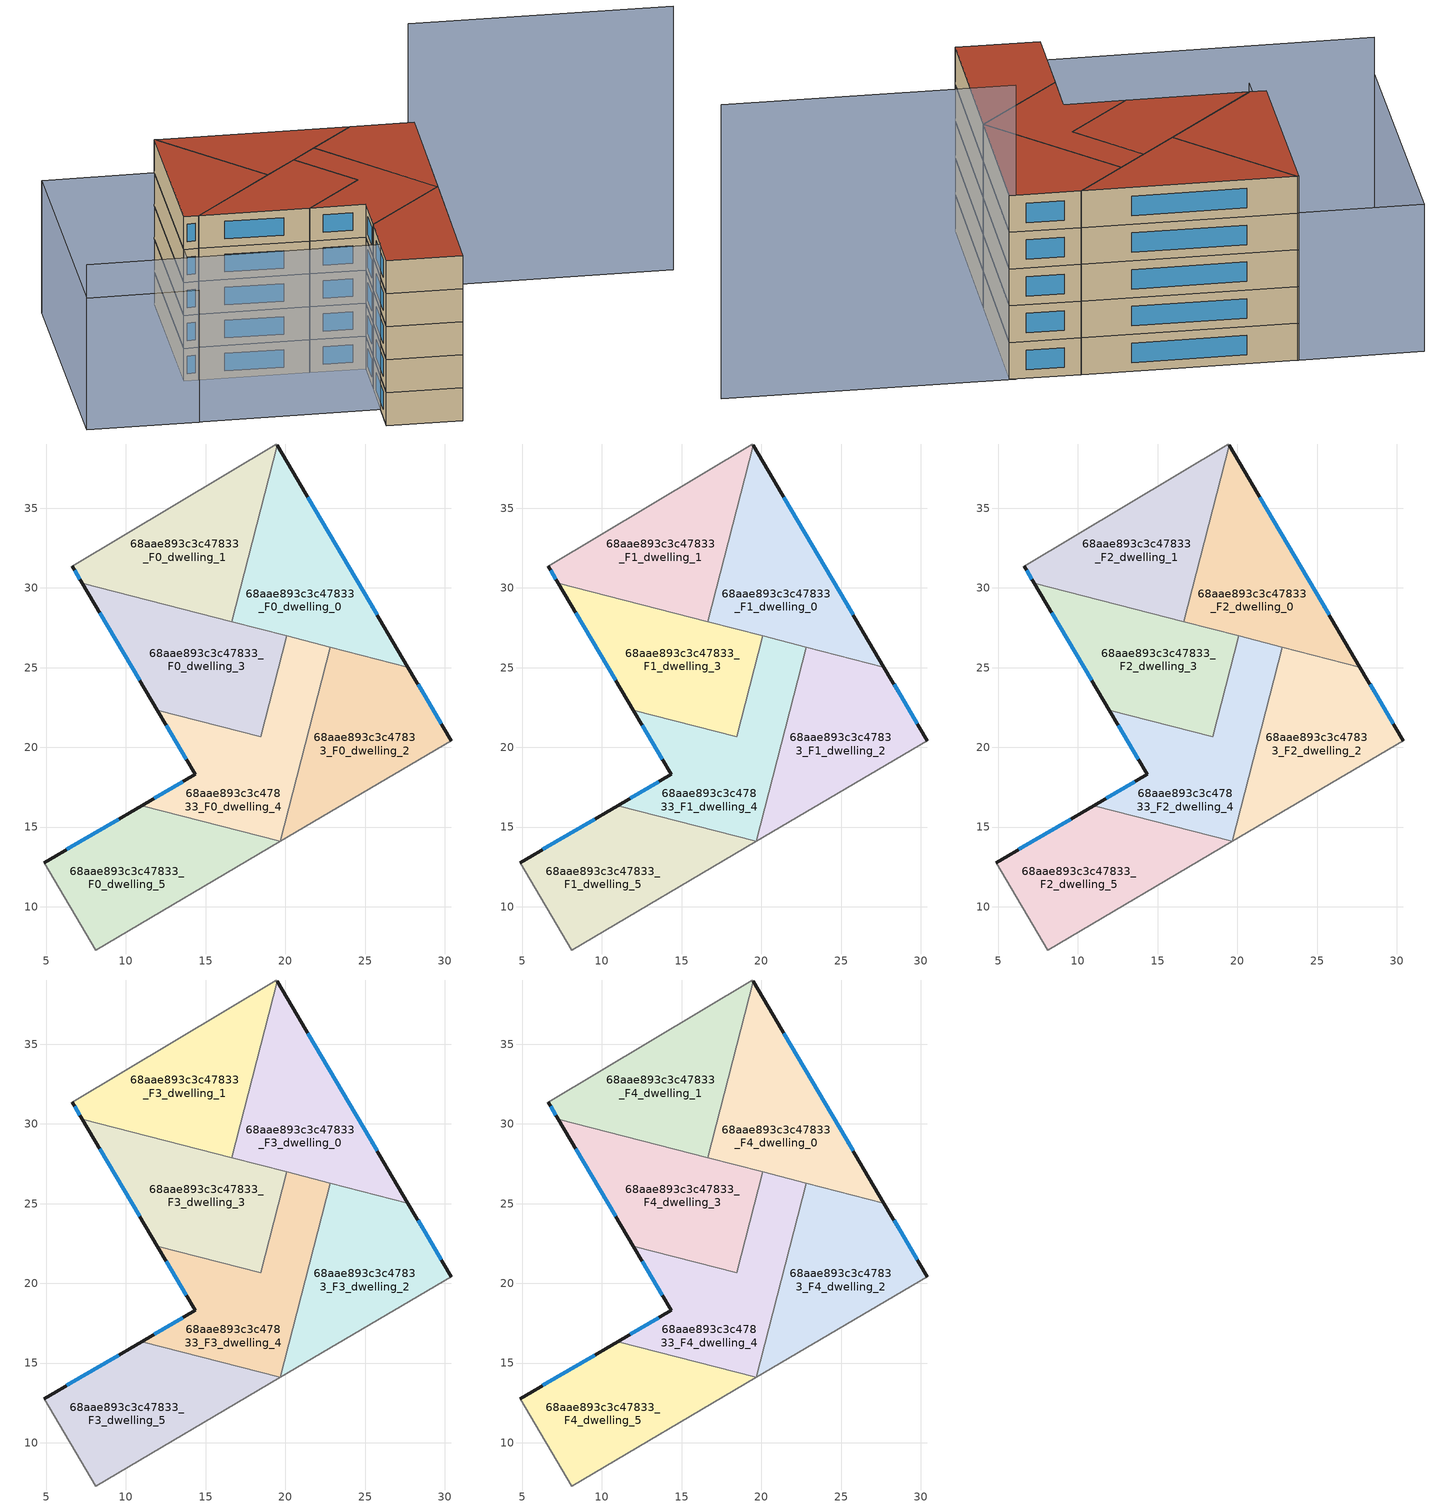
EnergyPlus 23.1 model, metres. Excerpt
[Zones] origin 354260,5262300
68aae893c3c47833_F0_dwelling_0
 floor ground (EU_floor_Construction): 19.47,38.95 27.68,25.04 16.63,27.89 z0
 wall outside (EU_wall_Construction): 27.68,25.04 19.47,38.95 z0:3
 wall to 68aae893c3c47833_F0_dwelling_1 (EU_wall_Construction): 19.47,38.95 16.63,27.89 z0:3
 wall to 68aae893c3c47833_F0_dwelling_2 (EU_wall_Construction): 22.82,26.29 27.68,25.04 z0:3
 wall to 68aae893c3c47833_F0_dwelling_4 (EU_wall_Construction): 20.09,27 22.81,26.29 z0:3
 wall to 68aae893c3c47833_F0_dwelling_3 (EU_wall_Construction): 16.63,27.89 20.09,27 z0:3
 window (EU_Window_Construction): 25.76,28.31 21.4,35.68 z0.7:2.3
68aae893c3c47833_F0_dwelling_1
 floor ground (EU_floor_Construction): 19.43,39.03 19.47,38.95 16.63,27.89 7.26,30.3 6.63,31.38 z0
 wall outside (EU_wall_Construction): 6.63,31.38 7.26,30.3 z0:3
 wall adiabatic (EU_wall_Construction): 19.47,38.95 19.43,39.03 6.63,31.38 z0:3
 wall to 68aae893c3c47833_F0_dwelling_3 (EU_wall_Construction): 7.26,30.3 16.63,27.89 z0:3
 window (EU_Window_Construction): 6.78,31.12 7.11,30.55 z0.7:2.3
68aae893c3c47833_F0_dwelling_2
 floor ground (EU_floor_Construction): 27.68,25.04 30.42,20.41 19.69,14.1 19.67,14.11 22.82,26.29 z0
 wall outside (EU_wall_Construction): 30.42,20.41 27.68,25.04 z0:3
 wall adiabatic (EU_wall_Construction): 19.69,14.1 30.42,20.41 z0:3
 wall to 68aae893c3c47833_F0_dwelling_4 (EU_wall_Construction): 22.82,26.29 19.67,14.11 z0:3
 wall to 68aae893c3c47833_F0_dwelling_5 (EU_wall_Construction): 19.68,14.11 19.69,14.1 z0:3
 window (EU_Window_Construction): 29.78,21.5 28.33,23.95 z0.7:2.3
68aae893c3c47833_F0_dwelling_3
 floor ground (EU_floor_Construction): 20.09,27 18.45,20.66 11.97,22.33 7.26,30.3 z0
 wall outside (EU_wall_Construction): 7.26,30.3 11.97,22.33 z0:3
 wall to 68aae893c3c47833_F0_dwelling_4 (EU_wall_Construction): 11.97,22.33 18.45,20.66 20.09,27 z0:3
 window (EU_Window_Construction): 8.37,28.43 10.87,24.2 z0.7:2.3
68aae893c3c47833_F0_dwelling_4
 floor ground (EU_floor_Construction): 22.82,26.29 19.67,14.11 10.99,16.35 14.34,18.32 11.97,22.33 18.45,20.66 20.09,27 z0
 wall outside (EU_wall_Construction): 11.97,22.33 14.34,18.32 10.99,16.35 z0:3
 wall to 68aae893c3c47833_F0_dwelling_5 (EU_wall_Construction): 10.99,16.35 19.67,14.11 z0:3
 window (EU_Window_Construction): 13.56,17.85 11.78,16.81 / 12.53,21.39 13.79,19.26 z0.7:2.3
68aae893c3c47833_F0_dwelling_5
 floor ground (EU_floor_Construction): 19.69,14.1 8.09,7.29 4.86,12.75 10.99,16.35 z0
 wall outside (EU_wall_Construction): 10.99,16.35 4.86,12.75 z0:3
 wall adiabatic (EU_wall_Construction): 4.86,12.75 8.09,7.29 19.69,14.1 z0:3
 window (EU_Window_Construction): 9.55,15.5 6.3,13.59 z0.7:2.3
68aae893c3c47833_F1_dwelling_0
 floor to 68aae893c3c47833_F0_dwelling_0 (EU_floor_Construction): 19.47,38.95 27.68,25.04 16.63,27.89 z3
 wall outside (EU_wall_Construction): 27.68,25.04 19.47,38.95 z3:6
 wall to 68aae893c3c47833_F1_dwelling_1 (EU_wall_Construction): 19.47,38.95 16.63,27.89 z3:6
 wall to 68aae893c3c47833_F1_dwelling_2 (EU_wall_Construction): 22.82,26.29 27.68,25.04 z3:6
 wall to 68aae893c3c47833_F1_dwelling_4 (EU_wall_Construction): 20.09,27 22.81,26.29 z3:6
 wall to 68aae893c3c47833_F1_dwelling_3 (EU_wall_Construction): 16.63,27.89 20.09,27 z3:6
 window (EU_Window_Construction): 25.76,28.31 21.4,35.68 z3.7:5.3
68aae893c3c47833_F1_dwelling_1
 floor to 68aae893c3c47833_F0_dwelling_1 (EU_floor_Construction): 19.43,39.03 19.47,38.95 16.63,27.89 7.26,30.3 6.63,31.38 z3
 wall outside (EU_wall_Construction): 6.63,31.38 7.26,30.3 z3:6
 wall adiabatic (EU_wall_Construction): 19.47,38.95 19.43,39.03 6.63,31.38 z3:6
 wall to 68aae893c3c47833_F1_dwelling_3 (EU_wall_Construction): 7.26,30.3 16.63,27.89 z3:6
 window (EU_Window_Construction): 6.78,31.12 7.11,30.55 z3.7:5.3
68aae893c3c47833_F1_dwelling_2
 floor to 68aae893c3c47833_F0_dwelling_2 (EU_floor_Construction): 27.68,25.04 30.42,20.41 19.69,14.1 19.67,14.11 22.82,26.29 z3
 wall outside (EU_wall_Construction): 30.42,20.41 27.68,25.04 z3:6
 wall adiabatic (EU_wall_Construction): 19.69,14.1 30.42,20.41 z3:6
 wall to 68aae893c3c47833_F1_dwelling_4 (EU_wall_Construction): 22.82,26.29 19.67,14.11 z3:6
 wall to 68aae893c3c47833_F1_dwelling_5 (EU_wall_Construction): 19.68,14.11 19.69,14.1 z3:6
 window (EU_Window_Construction): 29.78,21.5 28.33,23.95 z3.7:5.3
68aae893c3c47833_F1_dwelling_3
 floor to 68aae893c3c47833_F0_dwelling_3 (EU_floor_Construction): 20.09,27 18.45,20.66 11.97,22.33 7.26,30.3 z3
 wall outside (EU_wall_Construction): 7.26,30.3 11.97,22.33 z3:6
 wall to 68aae893c3c47833_F1_dwelling_4 (EU_wall_Construction): 11.97,22.33 18.45,20.66 20.09,27 z3:6
 window (EU_Window_Construction): 8.37,28.43 10.87,24.2 z3.7:5.3
68aae893c3c47833_F1_dwelling_4
 floor to 68aae893c3c47833_F0_dwelling_4 (EU_floor_Construction): 22.82,26.29 19.67,14.11 10.99,16.35 14.34,18.32 11.97,22.33 18.45,20.66 20.09,27 z3
 wall outside (EU_wall_Construction): 11.97,22.33 14.34,18.32 10.99,16.35 z3:6
 wall to 68aae893c3c47833_F1_dwelling_5 (EU_wall_Construction): 10.99,16.35 19.67,14.11 z3:6
 window (EU_Window_Construction): 13.56,17.85 11.78,16.81 / 12.53,21.39 13.79,19.26 z3.7:5.3
68aae893c3c47833_F1_dwelling_5
 floor to 68aae893c3c47833_F0_dwelling_5 (EU_floor_Construction): 19.69,14.1 8.09,7.29 4.86,12.75 10.99,16.35 z3
 wall outside (EU_wall_Construction): 10.99,16.35 4.86,12.75 z3:6
 wall adiabatic (EU_wall_Construction): 4.86,12.75 8.09,7.29 19.69,14.1 z3:6
 window (EU_Window_Construction): 9.55,15.5 6.3,13.59 z3.7:5.3
68aae893c3c47833_F2_dwelling_0
 floor to 68aae893c3c47833_F1_dwelling_0 (EU_floor_Construction): 19.47,38.95 27.68,25.04 16.63,27.89 z6
 wall outside (EU_wall_Construction): 27.68,25.04 19.47,38.95 z6:9
 wall to 68aae893c3c47833_F2_dwelling_1 (EU_wall_Construction): 19.47,38.95 16.63,27.89 z6:9
 wall to 68aae893c3c47833_F2_dwelling_2 (EU_wall_Construction): 22.82,26.29 27.68,25.04 z6:9
 wall to 68aae893c3c47833_F2_dwelling_4 (EU_wall_Construction): 20.09,27 22.81,26.29 z6:9
 wall to 68aae893c3c47833_F2_dwelling_3 (EU_wall_Construction): 16.63,27.89 20.09,27 z6:9
 window (EU_Window_Construction): 25.76,28.31 21.4,35.68 z6.7:8.3
68aae893c3c47833_F2_dwelling_1
 floor to 68aae893c3c47833_F1_dwelling_1 (EU_floor_Construction): 19.43,39.03 19.47,38.95 16.63,27.89 7.26,30.3 6.63,31.38 z6
 wall outside (EU_wall_Construction): 6.63,31.38 7.26,30.3 z6:9
 wall adiabatic (EU_wall_Construction): 19.47,38.95 19.43,39.03 6.63,31.38 z6:9
 wall to 68aae893c3c47833_F2_dwelling_3 (EU_wall_Construction): 7.26,30.3 16.63,27.89 z6:9
 window (EU_Window_Construction): 6.78,31.12 7.11,30.55 z6.7:8.3
68aae893c3c47833_F2_dwelling_2
 floor to 68aae893c3c47833_F1_dwelling_2 (EU_floor_Construction): 27.68,25.04 30.42,20.41 19.69,14.1 19.67,14.11 22.82,26.29 z6
 wall outside (EU_wall_Construction): 30.42,20.41 27.68,25.04 z6:9
 wall adiabatic (EU_wall_Construction): 19.69,14.1 30.42,20.41 z6:9
 wall to 68aae893c3c47833_F2_dwelling_4 (EU_wall_Construction): 22.82,26.29 19.67,14.11 z6:9
 wall to 68aae893c3c47833_F2_dwelling_5 (EU_wall_Construction): 19.68,14.11 19.69,14.1 z6:9
 window (EU_Window_Construction): 29.78,21.5 28.33,23.95 z6.7:8.3
68aae893c3c47833_F2_dwelling_3
 floor to 68aae893c3c47833_F1_dwelling_3 (EU_floor_Construction): 20.09,27 18.45,20.66 11.97,22.33 7.26,30.3 z6
 wall outside (EU_wall_Construction): 7.26,30.3 11.97,22.33 z6:9
 wall to 68aae893c3c47833_F2_dwelling_4 (EU_wall_Construction): 11.97,22.33 18.45,20.66 20.09,27 z6:9
 window (EU_Window_Construction): 8.37,28.43 10.87,24.2 z6.7:8.3
68aae893c3c47833_F2_dwelling_4
 floor to 68aae893c3c47833_F1_dwelling_4 (EU_floor_Construction): 22.82,26.29 19.67,14.11 10.99,16.35 14.34,18.32 11.97,22.33 18.45,20.66 20.09,27 z6
 wall outside (EU_wall_Construction): 11.97,22.33 14.34,18.32 10.99,16.35 z6:9
 wall to 68aae893c3c47833_F2_dwelling_5 (EU_wall_Construction): 10.99,16.35 19.67,14.11 z6:9
 window (EU_Window_Construction): 13.56,17.85 11.78,16.81 / 12.53,21.39 13.79,19.26 z6.7:8.3
68aae893c3c47833_F2_dwelling_5
 floor to 68aae893c3c47833_F1_dwelling_5 (EU_floor_Construction): 19.69,14.1 8.09,7.29 4.86,12.75 10.99,16.35 z6
 wall outside (EU_wall_Construction): 10.99,16.35 4.86,12.75 z6:9
 wall adiabatic (EU_wall_Construction): 4.86,12.75 8.09,7.29 19.69,14.1 z6:9
 window (EU_Window_Construction): 9.55,15.5 6.3,13.59 z6.7:8.3
68aae893c3c47833_F3_dwelling_0
 floor to 68aae893c3c47833_F2_dwelling_0 (EU_floor_Construction): 19.47,38.95 27.68,25.04 16.63,27.89 z9
 wall outside (EU_wall_Construction): 27.68,25.04 19.47,38.95 z9:12
 wall to 68aae893c3c47833_F3_dwelling_1 (EU_wall_Construction): 19.47,38.95 16.63,27.89 z9:12
 wall to 68aae893c3c47833_F3_dwelling_2 (EU_wall_Construction): 22.82,26.29 27.68,25.04 z9:12
 wall to 68aae893c3c47833_F3_dwelling_4 (EU_wall_Construction): 20.09,27 22.81,26.29 z9:12
 wall to 68aae893c3c47833_F3_dwelling_3 (EU_wall_Construction): 16.63,27.89 20.09,27 z9:12
 window (EU_Window_Construction): 25.76,28.31 21.4,35.68 z9.7:11.3
68aae893c3c47833_F3_dwelling_1
 floor to 68aae893c3c47833_F2_dwelling_1 (EU_floor_Construction): 19.43,39.03 19.47,38.95 16.63,27.89 7.26,30.3 6.63,31.38 z9
 wall outside (EU_wall_Construction): 6.63,31.38 7.26,30.3 z9:12
 wall adiabatic (EU_wall_Construction): 19.47,38.95 19.43,39.03 6.63,31.38 z9:12
 wall to 68aae893c3c47833_F3_dwelling_3 (EU_wall_Construction): 7.26,30.3 16.63,27.89 z9:12
 window (EU_Window_Construction): 6.78,31.12 7.11,30.55 z9.7:11.3
68aae893c3c47833_F3_dwelling_2
 floor to 68aae893c3c47833_F2_dwelling_2 (EU_floor_Construction): 27.68,25.04 30.42,20.41 19.69,14.1 19.67,14.11 22.82,26.29 z9
 wall outside (EU_wall_Construction): 30.42,20.41 27.68,25.04 z9:12
 wall adiabatic (EU_wall_Construction): 19.69,14.1 30.42,20.41 z9:12
 wall to 68aae893c3c47833_F3_dwelling_4 (EU_wall_Construction): 22.82,26.29 19.67,14.11 z9:12
 wall to 68aae893c3c47833_F3_dwelling_5 (EU_wall_Construction): 19.68,14.11 19.69,14.1 z9:12
 window (EU_Window_Construction): 29.78,21.5 28.33,23.95 z9.7:11.3
68aae893c3c47833_F3_dwelling_3
 floor to 68aae893c3c47833_F2_dwelling_3 (EU_floor_Construction): 20.09,27 18.45,20.66 11.97,22.33 7.26,30.3 z9
 wall outside (EU_wall_Construction): 7.26,30.3 11.97,22.33 z9:12
 wall to 68aae893c3c47833_F3_dwelling_4 (EU_wall_Construction): 11.97,22.33 18.45,20.66 20.09,27 z9:12
 window (EU_Window_Construction): 8.37,28.43 10.87,24.2 z9.7:11.3
68aae893c3c47833_F3_dwelling_4
 floor to 68aae893c3c47833_F2_dwelling_4 (EU_floor_Construction): 22.82,26.29 19.67,14.11 10.99,16.35 14.34,18.32 11.97,22.33 18.45,20.66 20.09,27 z9
 wall outside (EU_wall_Construction): 11.97,22.33 14.34,18.32 10.99,16.35 z9:12
 wall to 68aae893c3c47833_F3_dwelling_5 (EU_wall_Construction): 10.99,16.35 19.67,14.11 z9:12
 window (EU_Window_Construction): 13.56,17.85 11.78,16.81 / 12.53,21.39 13.79,19.26 z9.7:11.3
68aae893c3c47833_F3_dwelling_5
 floor to 68aae893c3c47833_F2_dwelling_5 (EU_floor_Construction): 19.69,14.1 8.09,7.29 4.86,12.75 10.99,16.35 z9
 wall outside (EU_wall_Construction): 10.99,16.35 4.86,12.75 z9:12
 wall adiabatic (EU_wall_Construction): 4.86,12.75 8.09,7.29 19.69,14.1 z9:12
 window (EU_Window_Construction): 9.55,15.5 6.3,13.59 z9.7:11.3
68aae893c3c47833_F4_dwelling_0
 floor to 68aae893c3c47833_F3_dwelling_0 (EU_floor_Construction): 19.47,38.95 27.68,25.04 16.63,27.89 z12
 wall outside (EU_wall_Construction): 27.68,25.04 19.47,38.95 z12:15
 wall to 68aae893c3c47833_F4_dwelling_1 (EU_wall_Construction): 19.47,38.95 16.63,27.89 z12:15
 wall to 68aae893c3c47833_F4_dwelling_2 (EU_wall_Construction): 22.82,26.29 27.68,25.04 z12:15
 wall to 68aae893c3c47833_F4_dwelling_4 (EU_wall_Construction): 20.09,27 22.81,26.29 z12:15
 wall to 68aae893c3c47833_F4_dwelling_3 (EU_wall_Construction): 16.63,27.89 20.09,27 z12:15
 window (EU_Window_Construction): 25.76,28.31 21.4,35.68 z12.7:14.3
 roof outside (EU_roof_Construction): 27.68,25.04 19.47,38.95 16.63,27.89 z15
68aae893c3c47833_F4_dwelling_1
 floor to 68aae893c3c47833_F3_dwelling_1 (EU_floor_Construction): 19.43,39.03 19.47,38.95 16.63,27.89 7.26,30.3 6.63,31.38 z12
 wall outside (EU_wall_Construction): 6.63,31.38 7.26,30.3 z12:15
 wall adiabatic (EU_wall_Construction): 19.47,38.95 19.43,39.03 6.63,31.38 z12:15
 wall to 68aae893c3c47833_F4_dwelling_3 (EU_wall_Construction): 7.26,30.3 16.63,27.89 z12:15
 window (EU_Window_Construction): 6.78,31.12 7.11,30.55 z12.7:14.3
 roof outside (EU_roof_Construction): 16.63,27.89 19.47,38.95 19.43,39.03 6.63,31.38 7.26,30.3 z15
68aae893c3c47833_F4_dwelling_2
 floor to 68aae893c3c47833_F3_dwelling_2 (EU_floor_Construction): 27.68,25.04 30.42,20.41 19.69,14.1 19.67,14.11 22.82,26.29 z12
 wall outside (EU_wall_Construction): 30.42,20.41 27.68,25.04 z12:15
 wall adiabatic (EU_wall_Construction): 19.69,14.1 30.42,20.41 z12:15
 wall to 68aae893c3c47833_F4_dwelling_4 (EU_wall_Construction): 22.82,26.29 19.67,14.11 z12:15
 wall to 68aae893c3c47833_F4_dwelling_5 (EU_wall_Construction): 19.68,14.11 19.69,14.1 z12:15
 window (EU_Window_Construction): 29.78,21.5 28.33,23.95 z12.7:14.3
 roof outside (EU_roof_Construction): 30.42,20.41 27.68,25.04 22.82,26.29 19.67,14.11 19.69,14.1 z15
68aae893c3c47833_F4_dwelling_3
 floor to 68aae893c3c47833_F3_dwelling_3 (EU_floor_Construction): 20.09,27 18.45,20.66 11.97,22.33 7.26,30.3 z12
 wall outside (EU_wall_Construction): 7.26,30.3 11.97,22.33 z12:15
 wall to 68aae893c3c47833_F4_dwelling_4 (EU_wall_Construction): 11.97,22.33 18.45,20.66 20.09,27 z12:15
 window (EU_Window_Construction): 8.37,28.43 10.87,24.2 z12.7:14.3
 roof outside (EU_roof_Construction): 18.45,20.66 20.09,27 7.26,30.3 11.97,22.33 z15
68aae893c3c47833_F4_dwelling_4
 floor to 68aae893c3c47833_F3_dwelling_4 (EU_floor_Construction): 22.82,26.29 19.67,14.11 10.99,16.35 14.34,18.32 11.97,22.33 18.45,20.66 20.09,27 z12
 wall outside (EU_wall_Construction): 11.97,22.33 14.34,18.32 10.99,16.35 z12:15
 wall to 68aae893c3c47833_F4_dwelling_5 (EU_wall_Construction): 10.99,16.35 19.67,14.11 z12:15
 window (EU_Window_Construction): 13.56,17.85 11.78,16.81 / 12.53,21.39 13.79,19.26 z12.7:14.3
 roof outside (EU_roof_Construction): 19.67,14.11 22.82,26.29 20.09,27 18.45,20.66 11.97,22.33 14.34,18.32 10.99,16.35 z15
68aae893c3c47833_F4_dwelling_5
 floor to 68aae893c3c47833_F3_dwelling_5 (EU_floor_Construction): 19.69,14.1 8.09,7.29 4.86,12.75 10.99,16.35 z12
 wall outside (EU_wall_Construction): 10.99,16.35 4.86,12.75 z12:15
 wall adiabatic (EU_wall_Construction): 4.86,12.75 8.09,7.29 19.69,14.1 z12:15
 window (EU_Window_Construction): 9.55,15.5 6.3,13.59 z12.7:14.3
 roof outside (EU_roof_Construction): 19.69,14.1 10.99,16.35 4.86,12.75 8.09,7.29 z15
shading: 30.22,20.86 41.37,1.89 z0:24; -4.93,35.37 10.83,8.92 z0:15; -4.97,35.34 14.62,47.06 / 14.62,47.06 19.43,39.03 / 19.43,39.03 -0.16,27.31 / -0.16,27.31 -4.97,35.34 z0:12
[Building]
EU S2 Campaign: North Axis=0; Terrain=City; Solar Distribution=FullExterior
[Site:Location]
Budapest.Ferenc.Liszt.Intl.AP: Latitude=47.437; Longitude=19.256; Time Zone=1; Elevation=185
[SizingPeriod:WeatherFileDays]
AnnualSizingPeriod: Begin Month=1; Begin Day of Month=1; End Month=12; End Day of Month=31; Day of Week for Start Day=Monday; Use Weather File Daylight Saving Period=No; Use Weather File Rain and Snow Indicators=No
[MATERIAL]
EU_InternalMass_Material: Roughness=MediumRough; Thickness=0.1; Conductivity=1; Density=1800; Specific Heat=900; Thermal Absorptance=0.9; Solar Absorptance=0.7; Visible Absorptance=0.7
[MATERIAL:NOMASS] Roughness=MediumRough; Thermal Absorptance=0.9; Solar Absorptance=0.7; Visible Absorptance=0.7
Name | Thermal Resistance
EU_wall_NoMass | 0.832559
EU_roof_NoMass | 1.39638
EU_floor_NoMass | 0.872794
[WINDOWMATERIAL:SIMPLEGLAZINGSYSTEM]
EU_Window_SimpleGlazing: UFactor=2.79869; Solar Heat Gain Coefficient=0.75; Visible Transmittance=0.75
[CONSTRUCTION]
EU_wall_Construction: EU_wall_NoMass
EU_roof_Construction: EU_roof_NoMass
EU_floor_Construction: EU_floor_NoMass
EU_Window_Construction: EU_Window_SimpleGlazing
EU_InternalMass_Construction: EU_InternalMass_Material
[ZONE] Type=1; Multiplier=1; Ceiling Height=autocalculate; Floor Area=autocalculate; Part of Total Floor Area=Yes
Name | Volume
68aae893c3c47833_F0_dwelling_0; 68aae893c3c47833_F1_dwelling_0; 68aae893c3c47833_F2_dwelling_0; 68aae893c3c47833_F3_dwelling_0; 68aae893c3c47833_F4_dwelling_0 | 195.598
68aae893c3c47833_F0_dwelling_1; 68aae893c3c47833_F1_dwelling_1; 68aae893c3c47833_F2_dwelling_1; 68aae893c3c47833_F3_dwelling_1; 68aae893c3c47833_F4_dwelling_1 | 195.627
68aae893c3c47833_F0_dwelling_2; 68aae893c3c47833_F1_dwelling_2; 68aae893c3c47833_F2_dwelling_2; 68aae893c3c47833_F3_dwelling_2; 68aae893c3c47833_F4_dwelling_2 | 195.612
68aae893c3c47833_F0_dwelling_3; 68aae893c3c47833_F1_dwelling_3; 68aae893c3c47833_F2_dwelling_3; 68aae893c3c47833_F3_dwelling_3; 68aae893c3c47833_F4_dwelling_3 | 195.633
68aae893c3c47833_F0_dwelling_4; 68aae893c3c47833_F1_dwelling_4; 68aae893c3c47833_F2_dwelling_4; 68aae893c3c47833_F3_dwelling_4; 68aae893c3c47833_F4_dwelling_4 | 195.62
68aae893c3c47833_F0_dwelling_5; 68aae893c3c47833_F1_dwelling_5; 68aae893c3c47833_F2_dwelling_5; 68aae893c3c47833_F3_dwelling_5; 68aae893c3c47833_F4_dwelling_5 | 195.628
[INTERNALMASS] Construction=EU_InternalMass_Construction
Name | Zone or ZoneList | Surface Area
68aae893c3c47833_F0_dwelling_0_EU_InternalMass | 68aae893c3c47833_F0_dwelling_0 | 65.2022
68aae893c3c47833_F0_dwelling_1_EU_InternalMass | 68aae893c3c47833_F0_dwelling_1 | 65.2083
68aae893c3c47833_F0_dwelling_2_EU_InternalMass | 68aae893c3c47833_F0_dwelling_2 | 65.2041
68aae893c3c47833_F0_dwelling_3_EU_InternalMass | 68aae893c3c47833_F0_dwelling_3 | 65.2129
68aae893c3c47833_F0_dwelling_4_EU_InternalMass | 68aae893c3c47833_F0_dwelling_4 | 65.2066
68aae893c3c47833_F0_dwelling_5_EU_InternalMass | 68aae893c3c47833_F0_dwelling_5 | 65.2094
68aae893c3c47833_F1_dwelling_0_EU_InternalMass | 68aae893c3c47833_F1_dwelling_0 | 65.2022
68aae893c3c47833_F1_dwelling_1_EU_InternalMass | 68aae893c3c47833_F1_dwelling_1 | 65.2083
68aae893c3c47833_F1_dwelling_2_EU_InternalMass | 68aae893c3c47833_F1_dwelling_2 | 65.2041
68aae893c3c47833_F1_dwelling_3_EU_InternalMass | 68aae893c3c47833_F1_dwelling_3 | 65.2129
68aae893c3c47833_F1_dwelling_4_EU_InternalMass | 68aae893c3c47833_F1_dwelling_4 | 65.2066
68aae893c3c47833_F1_dwelling_5_EU_InternalMass | 68aae893c3c47833_F1_dwelling_5 | 65.2094
68aae893c3c47833_F2_dwelling_0_EU_InternalMass | 68aae893c3c47833_F2_dwelling_0 | 65.2022
68aae893c3c47833_F2_dwelling_1_EU_InternalMass | 68aae893c3c47833_F2_dwelling_1 | 65.2083
68aae893c3c47833_F2_dwelling_2_EU_InternalMass | 68aae893c3c47833_F2_dwelling_2 | 65.2041
68aae893c3c47833_F2_dwelling_3_EU_InternalMass | 68aae893c3c47833_F2_dwelling_3 | 65.2129
68aae893c3c47833_F2_dwelling_4_EU_InternalMass | 68aae893c3c47833_F2_dwelling_4 | 65.2066
68aae893c3c47833_F2_dwelling_5_EU_InternalMass | 68aae893c3c47833_F2_dwelling_5 | 65.2094
68aae893c3c47833_F3_dwelling_0_EU_InternalMass | 68aae893c3c47833_F3_dwelling_0 | 65.2022
68aae893c3c47833_F3_dwelling_1_EU_InternalMass | 68aae893c3c47833_F3_dwelling_1 | 65.2083
68aae893c3c47833_F3_dwelling_2_EU_InternalMass | 68aae893c3c47833_F3_dwelling_2 | 65.2041
68aae893c3c47833_F3_dwelling_3_EU_InternalMass | 68aae893c3c47833_F3_dwelling_3 | 65.2129
68aae893c3c47833_F3_dwelling_4_EU_InternalMass | 68aae893c3c47833_F3_dwelling_4 | 65.2066
68aae893c3c47833_F3_dwelling_5_EU_InternalMass | 68aae893c3c47833_F3_dwelling_5 | 65.2094
68aae893c3c47833_F4_dwelling_0_EU_InternalMass | 68aae893c3c47833_F4_dwelling_0 | 65.2022
68aae893c3c47833_F4_dwelling_1_EU_InternalMass | 68aae893c3c47833_F4_dwelling_1 | 65.2083
68aae893c3c47833_F4_dwelling_2_EU_InternalMass | 68aae893c3c47833_F4_dwelling_2 | 65.2041
68aae893c3c47833_F4_dwelling_3_EU_InternalMass | 68aae893c3c47833_F4_dwelling_3 | 65.2129
68aae893c3c47833_F4_dwelling_4_EU_InternalMass | 68aae893c3c47833_F4_dwelling_4 | 65.2066
68aae893c3c47833_F4_dwelling_5_EU_InternalMass | 68aae893c3c47833_F4_dwelling_5 | 65.2094
[OTHEREQUIPMENT] Fuel Type=Electricity; Design Level Calculation Method=Watts/Area; Power per Zone Floor Area=1; Fraction Latent=0; Fraction Radiant=0; Fraction Lost=0; Carbon Dioxide Generation Rate=0; EndUse Subcategory=EU_Step8_InternalGains
Name | Zone or ZoneList or Space or SpaceList | Schedule
EU_Step8_InternalGain_68aae893c3c47833_F0_dwelling_0_f000 | 68aae893c3c47833_F0_dwelling_0 | EU_Step8_GainSchedule_68aae893c3c47833_F0_dwelling_0_f000
EU_Step8_InternalGain_68aae893c3c47833_F0_dwelling_1_f000 | 68aae893c3c47833_F0_dwelling_1 | EU_Step8_GainSchedule_68aae893c3c47833_F0_dwelling_1_f000
EU_Step8_InternalGain_68aae893c3c47833_F0_dwelling_2_f000 | 68aae893c3c47833_F0_dwelling_2 | EU_Step8_GainSchedule_68aae893c3c47833_F0_dwelling_2_f000
EU_Step8_InternalGain_68aae893c3c47833_F0_dwelling_3_f000 | 68aae893c3c47833_F0_dwelling_3 | EU_Step8_GainSchedule_68aae893c3c47833_F0_dwelling_3_f000
EU_Step8_InternalGain_68aae893c3c47833_F0_dwelling_4_f000 | 68aae893c3c47833_F0_dwelling_4 | EU_Step8_GainSchedule_68aae893c3c47833_F0_dwelling_4_f000
EU_Step8_InternalGain_68aae893c3c47833_F0_dwelling_5_f000 | 68aae893c3c47833_F0_dwelling_5 | EU_Step8_GainSchedule_68aae893c3c47833_F0_dwelling_5_f000
EU_Step8_InternalGain_68aae893c3c47833_F1_dwelling_0_f000 | 68aae893c3c47833_F1_dwelling_0 | EU_Step8_GainSchedule_68aae893c3c47833_F1_dwelling_0_f000
EU_Step8_InternalGain_68aae893c3c47833_F1_dwelling_1_f000 | 68aae893c3c47833_F1_dwelling_1 | EU_Step8_GainSchedule_68aae893c3c47833_F1_dwelling_1_f000
EU_Step8_InternalGain_68aae893c3c47833_F1_dwelling_2_f000 | 68aae893c3c47833_F1_dwelling_2 | EU_Step8_GainSchedule_68aae893c3c47833_F1_dwelling_2_f000
EU_Step8_InternalGain_68aae893c3c47833_F1_dwelling_3_f000 | 68aae893c3c47833_F1_dwelling_3 | EU_Step8_GainSchedule_68aae893c3c47833_F1_dwelling_3_f000
EU_Step8_InternalGain_68aae893c3c47833_F1_dwelling_4_f000 | 68aae893c3c47833_F1_dwelling_4 | EU_Step8_GainSchedule_68aae893c3c47833_F1_dwelling_4_f000
EU_Step8_InternalGain_68aae893c3c47833_F1_dwelling_5_f000 | 68aae893c3c47833_F1_dwelling_5 | EU_Step8_GainSchedule_68aae893c3c47833_F1_dwelling_5_f000
EU_Step8_InternalGain_68aae893c3c47833_F2_dwelling_0_f000 | 68aae893c3c47833_F2_dwelling_0 | EU_Step8_GainSchedule_68aae893c3c47833_F2_dwelling_0_f000
EU_Step8_InternalGain_68aae893c3c47833_F2_dwelling_1_f000 | 68aae893c3c47833_F2_dwelling_1 | EU_Step8_GainSchedule_68aae893c3c47833_F2_dwelling_1_f000
EU_Step8_InternalGain_68aae893c3c47833_F2_dwelling_2_f000 | 68aae893c3c47833_F2_dwelling_2 | EU_Step8_GainSchedule_68aae893c3c47833_F2_dwelling_2_f000
EU_Step8_InternalGain_68aae893c3c47833_F2_dwelling_3_f000 | 68aae893c3c47833_F2_dwelling_3 | EU_Step8_GainSchedule_68aae893c3c47833_F2_dwelling_3_f000
EU_Step8_InternalGain_68aae893c3c47833_F2_dwelling_4_f000 | 68aae893c3c47833_F2_dwelling_4 | EU_Step8_GainSchedule_68aae893c3c47833_F2_dwelling_4_f000
EU_Step8_InternalGain_68aae893c3c47833_F2_dwelling_5_f000 | 68aae893c3c47833_F2_dwelling_5 | EU_Step8_GainSchedule_68aae893c3c47833_F2_dwelling_5_f000
EU_Step8_InternalGain_68aae893c3c47833_F3_dwelling_0_f000 | 68aae893c3c47833_F3_dwelling_0 | EU_Step8_GainSchedule_68aae893c3c47833_F3_dwelling_0_f000
EU_Step8_InternalGain_68aae893c3c47833_F3_dwelling_1_f000 | 68aae893c3c47833_F3_dwelling_1 | EU_Step8_GainSchedule_68aae893c3c47833_F3_dwelling_1_f000
EU_Step8_InternalGain_68aae893c3c47833_F3_dwelling_2_f000 | 68aae893c3c47833_F3_dwelling_2 | EU_Step8_GainSchedule_68aae893c3c47833_F3_dwelling_2_f000
EU_Step8_InternalGain_68aae893c3c47833_F3_dwelling_3_f000 | 68aae893c3c47833_F3_dwelling_3 | EU_Step8_GainSchedule_68aae893c3c47833_F3_dwelling_3_f000
EU_Step8_InternalGain_68aae893c3c47833_F3_dwelling_4_f000 | 68aae893c3c47833_F3_dwelling_4 | EU_Step8_GainSchedule_68aae893c3c47833_F3_dwelling_4_f000
EU_Step8_InternalGain_68aae893c3c47833_F3_dwelling_5_f000 | 68aae893c3c47833_F3_dwelling_5 | EU_Step8_GainSchedule_68aae893c3c47833_F3_dwelling_5_f000
EU_Step8_InternalGain_68aae893c3c47833_F4_dwelling_0_f000 | 68aae893c3c47833_F4_dwelling_0 | EU_Step8_GainSchedule_68aae893c3c47833_F4_dwelling_0_f000
EU_Step8_InternalGain_68aae893c3c47833_F4_dwelling_1_f000 | 68aae893c3c47833_F4_dwelling_1 | EU_Step8_GainSchedule_68aae893c3c47833_F4_dwelling_1_f000
EU_Step8_InternalGain_68aae893c3c47833_F4_dwelling_2_f000 | 68aae893c3c47833_F4_dwelling_2 | EU_Step8_GainSchedule_68aae893c3c47833_F4_dwelling_2_f000
EU_Step8_InternalGain_68aae893c3c47833_F4_dwelling_3_f000 | 68aae893c3c47833_F4_dwelling_3 | EU_Step8_GainSchedule_68aae893c3c47833_F4_dwelling_3_f000
EU_Step8_InternalGain_68aae893c3c47833_F4_dwelling_4_f000 | 68aae893c3c47833_F4_dwelling_4 | EU_Step8_GainSchedule_68aae893c3c47833_F4_dwelling_4_f000
EU_Step8_InternalGain_68aae893c3c47833_F4_dwelling_5_f000 | 68aae893c3c47833_F4_dwelling_5 | EU_Step8_GainSchedule_68aae893c3c47833_F4_dwelling_5_f000
[ZONEVENTILATION:DESIGNFLOWRATE] Schedule=EU_AlwaysOn; Design Flow Rate Calculation Method=AirChanges/Hour; Air Changes per Hour=0.475469; Ventilation Type=Natural; Fan Pressure Rise=0; Fan Total Efficiency=1; Constant Term Coefficient=1; Temperature Term Coefficient=0; Velocity Term Coefficient=0; Velocity Squared Term Coefficient=0; Minimum Indoor Temperature=-100; Maximum Indoor Temperature=100; Delta Temperature=-100; Minimum Outdoor Temperature=-100; Maximum Outdoor Temperature=100; Maximum Wind Speed=40
Name | Zone or ZoneList or Space or SpaceList
EU_ConstantAir_68aae893c3c47833_F0_dwelling_0 | 68aae893c3c47833_F0_dwelling_0
EU_ConstantAir_68aae893c3c47833_F0_dwelling_1 | 68aae893c3c47833_F0_dwelling_1
EU_ConstantAir_68aae893c3c47833_F0_dwelling_2 | 68aae893c3c47833_F0_dwelling_2
EU_ConstantAir_68aae893c3c47833_F0_dwelling_3 | 68aae893c3c47833_F0_dwelling_3
EU_ConstantAir_68aae893c3c47833_F0_dwelling_4 | 68aae893c3c47833_F0_dwelling_4
EU_ConstantAir_68aae893c3c47833_F0_dwelling_5 | 68aae893c3c47833_F0_dwelling_5
EU_ConstantAir_68aae893c3c47833_F1_dwelling_0 | 68aae893c3c47833_F1_dwelling_0
EU_ConstantAir_68aae893c3c47833_F1_dwelling_1 | 68aae893c3c47833_F1_dwelling_1
EU_ConstantAir_68aae893c3c47833_F1_dwelling_2 | 68aae893c3c47833_F1_dwelling_2
EU_ConstantAir_68aae893c3c47833_F1_dwelling_3 | 68aae893c3c47833_F1_dwelling_3
EU_ConstantAir_68aae893c3c47833_F1_dwelling_4 | 68aae893c3c47833_F1_dwelling_4
EU_ConstantAir_68aae893c3c47833_F1_dwelling_5 | 68aae893c3c47833_F1_dwelling_5
EU_ConstantAir_68aae893c3c47833_F2_dwelling_0 | 68aae893c3c47833_F2_dwelling_0
EU_ConstantAir_68aae893c3c47833_F2_dwelling_1 | 68aae893c3c47833_F2_dwelling_1
EU_ConstantAir_68aae893c3c47833_F2_dwelling_2 | 68aae893c3c47833_F2_dwelling_2
EU_ConstantAir_68aae893c3c47833_F2_dwelling_3 | 68aae893c3c47833_F2_dwelling_3
EU_ConstantAir_68aae893c3c47833_F2_dwelling_4 | 68aae893c3c47833_F2_dwelling_4
EU_ConstantAir_68aae893c3c47833_F2_dwelling_5 | 68aae893c3c47833_F2_dwelling_5
EU_ConstantAir_68aae893c3c47833_F3_dwelling_0 | 68aae893c3c47833_F3_dwelling_0
EU_ConstantAir_68aae893c3c47833_F3_dwelling_1 | 68aae893c3c47833_F3_dwelling_1
EU_ConstantAir_68aae893c3c47833_F3_dwelling_2 | 68aae893c3c47833_F3_dwelling_2
EU_ConstantAir_68aae893c3c47833_F3_dwelling_3 | 68aae893c3c47833_F3_dwelling_3
EU_ConstantAir_68aae893c3c47833_F3_dwelling_4 | 68aae893c3c47833_F3_dwelling_4
EU_ConstantAir_68aae893c3c47833_F3_dwelling_5 | 68aae893c3c47833_F3_dwelling_5
EU_ConstantAir_68aae893c3c47833_F4_dwelling_0 | 68aae893c3c47833_F4_dwelling_0
EU_ConstantAir_68aae893c3c47833_F4_dwelling_1 | 68aae893c3c47833_F4_dwelling_1
EU_ConstantAir_68aae893c3c47833_F4_dwelling_2 | 68aae893c3c47833_F4_dwelling_2
EU_ConstantAir_68aae893c3c47833_F4_dwelling_3 | 68aae893c3c47833_F4_dwelling_3
EU_ConstantAir_68aae893c3c47833_F4_dwelling_4 | 68aae893c3c47833_F4_dwelling_4
EU_ConstantAir_68aae893c3c47833_F4_dwelling_5 | 68aae893c3c47833_F4_dwelling_5
[HVACTEMPLATE:THERMOSTAT] Constant Heating Setpoint=20; Constant Cooling Setpoint=50
EU_HeatOnly_68aae893c3c47833_F0_dwelling_0; EU_HeatOnly_68aae893c3c47833_F0_dwelling_1; EU_HeatOnly_68aae893c3c47833_F0_dwelling_2; EU_HeatOnly_68aae893c3c47833_F0_dwelling_3; EU_HeatOnly_68aae893c3c47833_F0_dwelling_4; EU_HeatOnly_68aae893c3c47833_F0_dwelling_5; EU_HeatOnly_68aae893c3c47833_F1_dwelling_0; EU_HeatOnly_68aae893c3c47833_F1_dwelling_1; EU_HeatOnly_68aae893c3c47833_F1_dwelling_2; EU_HeatOnly_68aae893c3c47833_F1_dwelling_3; EU_HeatOnly_68aae893c3c47833_F1_dwelling_4; EU_HeatOnly_68aae893c3c47833_F1_dwelling_5; EU_HeatOnly_68aae893c3c47833_F2_dwelling_0; EU_HeatOnly_68aae893c3c47833_F2_dwelling_1; EU_HeatOnly_68aae893c3c47833_F2_dwelling_2; EU_HeatOnly_68aae893c3c47833_F2_dwelling_3; EU_HeatOnly_68aae893c3c47833_F2_dwelling_4; EU_HeatOnly_68aae893c3c47833_F2_dwelling_5; EU_HeatOnly_68aae893c3c47833_F3_dwelling_0; EU_HeatOnly_68aae893c3c47833_F3_dwelling_1; EU_HeatOnly_68aae893c3c47833_F3_dwelling_2; EU_HeatOnly_68aae893c3c47833_F3_dwelling_3; EU_HeatOnly_68aae893c3c47833_F3_dwelling_4; EU_HeatOnly_68aae893c3c47833_F3_dwelling_5; EU_HeatOnly_68aae893c3c47833_F4_dwelling_0; EU_HeatOnly_68aae893c3c47833_F4_dwelling_1; EU_HeatOnly_68aae893c3c47833_F4_dwelling_2; EU_HeatOnly_68aae893c3c47833_F4_dwelling_3; EU_HeatOnly_68aae893c3c47833_F4_dwelling_4; EU_HeatOnly_68aae893c3c47833_F4_dwelling_5
[HVACTEMPLATE:ZONE:IDEALLOADSAIRSYSTEM] System Availability Schedule=EU_AlwaysOn; Maximum Heating Supply Air Temperature=50; Minimum Cooling Supply Air Temperature=13; Maximum Heating Supply Air Humidity Ratio=0.0156; Minimum Cooling Supply Air Humidity Ratio=0.0077; Heating Limit=NoLimit; Cooling Limit=NoLimit; Heating Availability Schedule=EU_AlwaysOn; Cooling Availability Schedule=EU_CoolingOff; Dehumidification Control Type=ConstantSensibleHeatRatio; Cooling Sensible Heat Ratio=0.7; Dehumidification Setpoint=60; Humidification Control Type=None; Humidification Setpoint=30; Outdoor Air Method=None; Outdoor Air Flow Rate per Person=0.00944; Outdoor Air Flow Rate per Zone Floor Area=0; Outdoor Air Flow Rate per Zone=0; Demand Controlled Ventilation Type=None; Outdoor Air Economizer Type=NoEconomizer; Heat Recovery Type=None; Sensible Heat Recovery Effectiveness=0.7; Latent Heat Recovery Effectiveness=0.65
Name | Template Thermostat
68aae893c3c47833_F0_dwelling_0 | EU_HeatOnly_68aae893c3c47833_F0_dwelling_0
68aae893c3c47833_F0_dwelling_1 | EU_HeatOnly_68aae893c3c47833_F0_dwelling_1
68aae893c3c47833_F0_dwelling_2 | EU_HeatOnly_68aae893c3c47833_F0_dwelling_2
68aae893c3c47833_F0_dwelling_3 | EU_HeatOnly_68aae893c3c47833_F0_dwelling_3
68aae893c3c47833_F0_dwelling_4 | EU_HeatOnly_68aae893c3c47833_F0_dwelling_4
68aae893c3c47833_F0_dwelling_5 | EU_HeatOnly_68aae893c3c47833_F0_dwelling_5
68aae893c3c47833_F1_dwelling_0 | EU_HeatOnly_68aae893c3c47833_F1_dwelling_0
68aae893c3c47833_F1_dwelling_1 | EU_HeatOnly_68aae893c3c47833_F1_dwelling_1
68aae893c3c47833_F1_dwelling_2 | EU_HeatOnly_68aae893c3c47833_F1_dwelling_2
68aae893c3c47833_F1_dwelling_3 | EU_HeatOnly_68aae893c3c47833_F1_dwelling_3
68aae893c3c47833_F1_dwelling_4 | EU_HeatOnly_68aae893c3c47833_F1_dwelling_4
68aae893c3c47833_F1_dwelling_5 | EU_HeatOnly_68aae893c3c47833_F1_dwelling_5
68aae893c3c47833_F2_dwelling_0 | EU_HeatOnly_68aae893c3c47833_F2_dwelling_0
68aae893c3c47833_F2_dwelling_1 | EU_HeatOnly_68aae893c3c47833_F2_dwelling_1
68aae893c3c47833_F2_dwelling_2 | EU_HeatOnly_68aae893c3c47833_F2_dwelling_2
68aae893c3c47833_F2_dwelling_3 | EU_HeatOnly_68aae893c3c47833_F2_dwelling_3
68aae893c3c47833_F2_dwelling_4 | EU_HeatOnly_68aae893c3c47833_F2_dwelling_4
68aae893c3c47833_F2_dwelling_5 | EU_HeatOnly_68aae893c3c47833_F2_dwelling_5
68aae893c3c47833_F3_dwelling_0 | EU_HeatOnly_68aae893c3c47833_F3_dwelling_0
68aae893c3c47833_F3_dwelling_1 | EU_HeatOnly_68aae893c3c47833_F3_dwelling_1
68aae893c3c47833_F3_dwelling_2 | EU_HeatOnly_68aae893c3c47833_F3_dwelling_2
68aae893c3c47833_F3_dwelling_3 | EU_HeatOnly_68aae893c3c47833_F3_dwelling_3
68aae893c3c47833_F3_dwelling_4 | EU_HeatOnly_68aae893c3c47833_F3_dwelling_4
68aae893c3c47833_F3_dwelling_5 | EU_HeatOnly_68aae893c3c47833_F3_dwelling_5
68aae893c3c47833_F4_dwelling_0 | EU_HeatOnly_68aae893c3c47833_F4_dwelling_0
68aae893c3c47833_F4_dwelling_1 | EU_HeatOnly_68aae893c3c47833_F4_dwelling_1
68aae893c3c47833_F4_dwelling_2 | EU_HeatOnly_68aae893c3c47833_F4_dwelling_2
68aae893c3c47833_F4_dwelling_3 | EU_HeatOnly_68aae893c3c47833_F4_dwelling_3
68aae893c3c47833_F4_dwelling_4 | EU_HeatOnly_68aae893c3c47833_F4_dwelling_4
68aae893c3c47833_F4_dwelling_5 | EU_HeatOnly_68aae893c3c47833_F4_dwelling_5
[SIZING:ZONE] Zone Cooling Design Supply Air Temperature Input Method=SupplyAirTemperature; Zone Cooling Design Supply Air Temperature=13; Zone Heating Design Supply Air Temperature Input Method=SupplyAirTemperature; Zone Heating Design Supply Air Temperature=50; Zone Cooling Design Supply Air Humidity Ratio=0.008; Zone Heating Design Supply Air Humidity Ratio=0.008; Cooling Design Air Flow Method=DesignDay; Cooling Design Air Flow Rate=0; Cooling Minimum Air Flow per Zone Floor Area=0.000762; Cooling Minimum Air Flow=0; Cooling Minimum Air Flow Fraction=0.2; Heating Design Air Flow Method=DesignDay; Heating Design Air Flow Rate=0; Heating Maximum Air Flow per Zone Floor Area=0.002032; Heating Maximum Air Flow=0.141576; Heating Maximum Air Flow Fraction=0.3; Account for Dedicated Outdoor Air System=No; Dedicated Outdoor Air System Control Strategy=NeutralSupplyAir; Dedicated Outdoor Air Low Setpoint Temperature for Design=autosize; Dedicated Outdoor Air High Setpoint Temperature for Design=autosize; Zone Load Sizing Method=Sensible Load Only No Latent Load; Zone Latent Cooling Design Supply Air Humidity Ratio Input Method=HumidityRatioDifference; Zone Cooling Design Supply Air Humidity Ratio Difference=0.005; Zone Latent Heating Design Supply Air Humidity Ratio Input Method=HumidityRatioDifference; Zone Humidification Design Supply Air Humidity Ratio Difference=0.005
68aae893c3c47833_F0_dwelling_0; 68aae893c3c47833_F0_dwelling_1; 68aae893c3c47833_F0_dwelling_2; 68aae893c3c47833_F0_dwelling_3; 68aae893c3c47833_F0_dwelling_4; 68aae893c3c47833_F0_dwelling_5; 68aae893c3c47833_F1_dwelling_0; 68aae893c3c47833_F1_dwelling_1; 68aae893c3c47833_F1_dwelling_2; 68aae893c3c47833_F1_dwelling_3; 68aae893c3c47833_F1_dwelling_4; 68aae893c3c47833_F1_dwelling_5; 68aae893c3c47833_F2_dwelling_0; 68aae893c3c47833_F2_dwelling_1; 68aae893c3c47833_F2_dwelling_2; 68aae893c3c47833_F2_dwelling_3; 68aae893c3c47833_F2_dwelling_4; 68aae893c3c47833_F2_dwelling_5; 68aae893c3c47833_F3_dwelling_0; 68aae893c3c47833_F3_dwelling_1; 68aae893c3c47833_F3_dwelling_2; 68aae893c3c47833_F3_dwelling_3; 68aae893c3c47833_F3_dwelling_4; 68aae893c3c47833_F3_dwelling_5; 68aae893c3c47833_F4_dwelling_0; 68aae893c3c47833_F4_dwelling_1; 68aae893c3c47833_F4_dwelling_2; 68aae893c3c47833_F4_dwelling_3; 68aae893c3c47833_F4_dwelling_4; 68aae893c3c47833_F4_dwelling_5
[SCHEDULE:CONSTANT]
Name | Hourly Value
EU_AlwaysOn | 1
EU_CoolingOff | 0
[SCHEDULE:FILE] Column Number=1; Rows to Skip at Top=0; Number of Hours of Data=8760; Column Separator=Comma; Interpolate to Timestep=No; Minutes per Item=60; Adjust Schedule for Daylight Savings=Yes
Name | File
EU_Step8_GainSchedule_68aae893c3c47833_F0_dwelling_0_f000 | ../../schedules/68aae893c3c47833/68aae893c3c47833_F0_dwelling_0_f000_gain.csv
EU_Step8_GainSchedule_68aae893c3c47833_F0_dwelling_1_f000 | ../../schedules/68aae893c3c47833/68aae893c3c47833_F0_dwelling_1_f000_gain.csv
EU_Step8_GainSchedule_68aae893c3c47833_F0_dwelling_2_f000 | ../../schedules/68aae893c3c47833/68aae893c3c47833_F0_dwelling_2_f000_gain.csv
EU_Step8_GainSchedule_68aae893c3c47833_F0_dwelling_3_f000 | ../../schedules/68aae893c3c47833/68aae893c3c47833_F0_dwelling_3_f000_gain.csv
EU_Step8_GainSchedule_68aae893c3c47833_F0_dwelling_4_f000 | ../../schedules/68aae893c3c47833/68aae893c3c47833_F0_dwelling_4_f000_gain.csv
EU_Step8_GainSchedule_68aae893c3c47833_F0_dwelling_5_f000 | ../../schedules/68aae893c3c47833/68aae893c3c47833_F0_dwelling_5_f000_gain.csv
EU_Step8_GainSchedule_68aae893c3c47833_F1_dwelling_0_f000 | ../../schedules/68aae893c3c47833/68aae893c3c47833_F1_dwelling_0_f000_gain.csv
EU_Step8_GainSchedule_68aae893c3c47833_F1_dwelling_1_f000 | ../../schedules/68aae893c3c47833/68aae893c3c47833_F1_dwelling_1_f000_gain.csv
EU_Step8_GainSchedule_68aae893c3c47833_F1_dwelling_2_f000 | ../../schedules/68aae893c3c47833/68aae893c3c47833_F1_dwelling_2_f000_gain.csv
EU_Step8_GainSchedule_68aae893c3c47833_F1_dwelling_3_f000 | ../../schedules/68aae893c3c47833/68aae893c3c47833_F1_dwelling_3_f000_gain.csv
EU_Step8_GainSchedule_68aae893c3c47833_F1_dwelling_4_f000 | ../../schedules/68aae893c3c47833/68aae893c3c47833_F1_dwelling_4_f000_gain.csv
EU_Step8_GainSchedule_68aae893c3c47833_F1_dwelling_5_f000 | ../../schedules/68aae893c3c47833/68aae893c3c47833_F1_dwelling_5_f000_gain.csv
EU_Step8_GainSchedule_68aae893c3c47833_F2_dwelling_0_f000 | ../../schedules/68aae893c3c47833/68aae893c3c47833_F2_dwelling_0_f000_gain.csv
EU_Step8_GainSchedule_68aae893c3c47833_F2_dwelling_1_f000 | ../../schedules/68aae893c3c47833/68aae893c3c47833_F2_dwelling_1_f000_gain.csv
EU_Step8_GainSchedule_68aae893c3c47833_F2_dwelling_2_f000 | ../../schedules/68aae893c3c47833/68aae893c3c47833_F2_dwelling_2_f000_gain.csv
EU_Step8_GainSchedule_68aae893c3c47833_F2_dwelling_3_f000 | ../../schedules/68aae893c3c47833/68aae893c3c47833_F2_dwelling_3_f000_gain.csv
EU_Step8_GainSchedule_68aae893c3c47833_F2_dwelling_4_f000 | ../../schedules/68aae893c3c47833/68aae893c3c47833_F2_dwelling_4_f000_gain.csv
EU_Step8_GainSchedule_68aae893c3c47833_F2_dwelling_5_f000 | ../../schedules/68aae893c3c47833/68aae893c3c47833_F2_dwelling_5_f000_gain.csv
EU_Step8_GainSchedule_68aae893c3c47833_F3_dwelling_0_f000 | ../../schedules/68aae893c3c47833/68aae893c3c47833_F3_dwelling_0_f000_gain.csv
EU_Step8_GainSchedule_68aae893c3c47833_F3_dwelling_1_f000 | ../../schedules/68aae893c3c47833/68aae893c3c47833_F3_dwelling_1_f000_gain.csv
EU_Step8_GainSchedule_68aae893c3c47833_F3_dwelling_2_f000 | ../../schedules/68aae893c3c47833/68aae893c3c47833_F3_dwelling_2_f000_gain.csv
EU_Step8_GainSchedule_68aae893c3c47833_F3_dwelling_3_f000 | ../../schedules/68aae893c3c47833/68aae893c3c47833_F3_dwelling_3_f000_gain.csv
EU_Step8_GainSchedule_68aae893c3c47833_F3_dwelling_4_f000 | ../../schedules/68aae893c3c47833/68aae893c3c47833_F3_dwelling_4_f000_gain.csv
EU_Step8_GainSchedule_68aae893c3c47833_F3_dwelling_5_f000 | ../../schedules/68aae893c3c47833/68aae893c3c47833_F3_dwelling_5_f000_gain.csv
EU_Step8_GainSchedule_68aae893c3c47833_F4_dwelling_0_f000 | ../../schedules/68aae893c3c47833/68aae893c3c47833_F4_dwelling_0_f000_gain.csv
EU_Step8_GainSchedule_68aae893c3c47833_F4_dwelling_1_f000 | ../../schedules/68aae893c3c47833/68aae893c3c47833_F4_dwelling_1_f000_gain.csv
EU_Step8_GainSchedule_68aae893c3c47833_F4_dwelling_2_f000 | ../../schedules/68aae893c3c47833/68aae893c3c47833_F4_dwelling_2_f000_gain.csv
EU_Step8_GainSchedule_68aae893c3c47833_F4_dwelling_3_f000 | ../../schedules/68aae893c3c47833/68aae893c3c47833_F4_dwelling_3_f000_gain.csv
EU_Step8_GainSchedule_68aae893c3c47833_F4_dwelling_4_f000 | ../../schedules/68aae893c3c47833/68aae893c3c47833_F4_dwelling_4_f000_gain.csv
EU_Step8_GainSchedule_68aae893c3c47833_F4_dwelling_5_f000 | ../../schedules/68aae893c3c47833/68aae893c3c47833_F4_dwelling_5_f000_gain.csv
